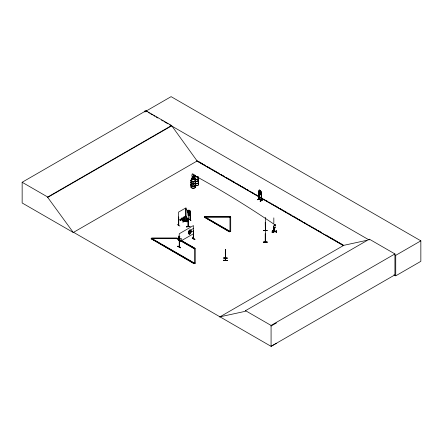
<?xml version="1.0" encoding="UTF-8"?>
<svg xmlns="http://www.w3.org/2000/svg" width="443" height="443" viewBox="0 0 443 443"><rect width="100%" height="100%" fill="white"/><g stroke="black" fill="none" stroke-linecap="round" stroke-linejoin="round"><path stroke-width="0.66" d="M188.319 226.661L188.286 213.504L186.027 207.856L186.099 221.112M188.081 226.617L188.159 218.499M261.165 192.212L261.481 192.334L261.121 192.168L261.392 200.601L261.387 192.389M192.993 178.49L193.176 175.854A0.836 0.653 27 0 0 192.993 174.78L192.954 173.833M190.174 211.416L190.136 219.645L190.091 211.355C191.47 211.92 187.516 208.404 189.82 211.472L189.82 212.446L189.011 213.277L188.197 213.332M192.528 178.08L192.439 178.418L192.622 178.064M179.908 226.057L177.233 224.557M189.604 230.399L189.322 231.667L189.604 232.581L190.191 231.739L189.892 230.227L189.632 230.415M265.385 242.088L265.346 217.347M192.146 181.558L191.764 181.287L192.035 181.447M195.274 178.944C195.418 178.258 193.984 179.26 195.225 178.983M194.399 179.908L194.71 180.008M194.51 179.919L194.555 179.742M194.759 178.883L194.981 178.667M194.981 179.011L195.164 178.673M197.428 177.421L197.639 177.311M225.481 258.402L225.481 257.865M225.304 254.011L225.349 249.376L225.349 260.334L225.349 259.797M193.674 176.392L193.657 176.757L193.403 176.43M190.23 233.766L189.316 234.225L190.219 233.738L191.094 231.933L191.121 230.653L190.202 229.851L189.299 230.371L188.879 232.896L189.466 233.334L190.623 231.894L190.191 229.889L189.316 230.393L188.413 232.182L188.413 233.483C190.711 235.283 187.406 233.239 188.469 232.193M177.781 246.297C179 245.344 183.474 250.323 177.793 246.269M259.88 190.462L259.598 191.98L260.179 192.81L260.478 191.908L259.914 190.446M188.386 210.436L187.577 212.502M188.391 211.76L187.993 213.471L188.801 213.919L189.216 212.817L188.801 211.732L188.397 211.787M192.666 178.213C193.076 179.127 191.874 178.922 192.301 178.152L192.561 178.357M197.362 176.657L197.905 176.419M180.113 220.326L182.909 218.715L180.251 220.254M182.76 218.803L180.223 220.381M257.438 199.776L260.08 198.231M187.372 211.638C187.417 209.578 189.859 209.844 190.479 211.416L190.484 214.041L189.239 215.425L187.965 215.486L189.211 215.37M274.389 227.608L274.018 227.575L274.04 231.645M274.427 231.639L274.283 227.492M189.333 230.388L188.413 232.182M186.913 220.741L186.309 218.731M259.127 199.189L258.734 198.774L259.1 199.162M261.331 200.286L261.16 200.17M258.828 199.018L261.514 200.535L261.481 192.334M275.302 225.166C276.26 224.308 273.868 224.308 274.832 225.166M192.002 178.894L192.063 178.047L192.151 178.346L193.264 178.252L193.264 178.607L192.063 178.402L192.063 178.047M192.506 177.809L191.775 178.861L193.691 175.085L195.086 175.317L193.159 179.088L191.769 178.85M191.802 178.861L192.412 177.709M195.075 175.323L193.785 174.952L192.893 176.763L194.1 176.967L192.893 176.691M193.026 176.729L193.785 174.952M194.106 175.162L192.173 178.928M194.665 175.256L192.76 179.027L194.831 175.284M192.982 179.061L194.986 175.157M181.829 219.556C180.91 218.748 182.904 221.677 181.896 217.734M183.928 216.965C184.122 219.623 183.391 220.664 184.288 221.168L181.647 219.623L184.26 220.841M184.294 221.151L184.011 220.991M192.262 173.717L192.19 174.642A0.836 0.653 27 0 0 192.024 175.688L192.19 178.352M179.603 246.563L179.393 246.685M187.998 214.462L188.552 213.62L189.449 214.39L188.773 213.415L189.421 212.396L188.568 213.238L187.682 212.513L188.341 213.454M272.312 230.432L272.318 232.592M178.535 225.271L178.778 225.061M185.517 220.979L185.606 221.19M186.713 219.479L190.053 219.418L186.808 219.573M186.713 219.778L190.44 219.518M191.764 181.392L192.196 181.392M194.427 179.963L194.654 179.742M197.633 177.416L197.539 177.206M274.389 227.791L274.095 227.818M193.835 176.685L193.796 176.436M179.454 237.26L179.897 238.334L179.188 237.448L179.692 236.595L178.634 237.786L178.983 237.813L178.634 237.786M179.747 241.114L179.188 240.145L179.454 239.951L179.897 241.031L179.304 240.04L179.897 239.403L178.784 240.394M178.839 237.902L179.337 237.365L179.897 238.334M178.839 240.593L179.337 240.062L179.897 241.031M179.897 236.712L179.304 237.343L179.747 238.417M178.634 240.477L179.349 239.729L178.795 238.777L179.083 239.923M187.134 211.211L187.965 210.264M188.796 210.408L189.216 211.516L190.479 212.718L189.233 214.102L187.965 214.163M197.445 176.602L197.811 176.414M179.26 246.613L179.603 246.618M179.432 246.795L179.487 238.6M193.203 238.544L193.469 238.423M193.176 238.893L193.441 230.543L193.558 238.805L193.176 238.893L193.469 238.722L193.441 225.559L179.249 233.754L179.221 246.95L179.614 246.845L179.576 238.65M187.123 219.545L187.046 219.734M190.075 219.252L190.368 219.213M190.418 219.313L190.418 219.612L186.741 219.866L186.769 217.801M259.581 190.086L260.506 190.612L260.916 193.126L259.903 193.608L259.149 192.129C260.456 186.304 257.139 193.237 259.581 193.984L260.49 194.499L261.359 193.68M194.826 178.684L195.108 178.717M194.017 175.063L193.873 175.123M198.53 181.58L198.176 181.154M178.667 217.031L178.667 225.365L178.762 217.081M185.65 221.201L185.65 208.022L178.551 212.119L178.778 225.271M184.443 220.392L187.112 221.921L184.388 220.415M258.767 199.117L258.856 190.839L258.911 199.034M258.679 192.179L259.581 193.984M260.49 194.499L259.592 193.962M178.651 236.169L179.011 236.202L179.349 237.033L179.083 237.226L178.795 236.08M259.1 190.977L259.033 199.239L259.1 192.34M178.651 238.866L179.011 238.899M193.292 238.65L193.563 238.478L193.292 238.949L193.536 230.593M179.692 239.286L179.897 239.403M192.179 237.985L195.003 239.425L192.323 237.897M257.461 199.815L260.102 198.099L257.461 199.649M179.576 246.845L179.332 247.006L179.487 246.496M261.115 200.214L259.033 199.029L261.414 200.297M260.141 201.172L262.799 199.638L260.285 201.41M260.141 201.344L262.81 199.782M73.604 232.337L73.317 232.509L22.15 202.966L22.15 182.267L145.991 110.767L171.557 125.524L197.124 160.986L343.502 245.5M145.991 110.767L145.991 111.149L171.103 96.652L420.85 240.842L420.85 261.331L395.737 275.828L393.943 274.787M22.15 182.267L47.717 197.024L171.557 125.524M276.498 343.259L271.077 346.348L73.571 232.32L73.278 232.486L47.717 197.406L171.557 125.906M73.278 232.486L197.412 160.82M178.551 220.315L185.65 216.217M181.829 219.639L184.166 220.902M180.91 240.787L194.516 248.645L195.247 248.645L195.247 263.386L193.995 263.685L151.157 238.699L151.678 238.4L176.768 238.4L179.725 240.106M151.157 238.954L151.678 238.655L176.768 238.655L194.516 248.9M183.9 221.046L184.017 216.915M185.589 220.276L182.909 221.96L185.722 220.509M182.909 221.96L185.589 220.392L182.937 221.949M204.361 217.413L204.882 217.114L204.882 216.439L229.972 216.439L229.972 231.606L229.457 231.905L204.361 217.159L204.882 216.86L230.709 216.86L230.709 231.606L229.972 231.606L226.988 229.878M193.425 228.455L191.06 229.823L191.06 232.215L193.425 230.847M176.768 238.4L177.289 238.101L179.653 239.464M179.061 239.381L177.289 238.356L176.768 238.655L176.768 237.974L151.678 237.974L151.678 238.655L157.625 242.088M179.249 241.95L193.441 233.754M182.018 241.086L195.031 248.346L194.516 248.645L194.516 263.386L193.325 262.699M204.361 217.159L229.457 231.645L230.709 231.346M151.157 238.699L193.995 263.43L195.247 263.131M219.662 317L343.796 245.328L366.666 240.355M219.949 316.828L245.516 311.268L245.516 310.676L369.357 239.176L394.923 253.933L394.923 274.848L271.077 346.348L271.077 325.433L394.923 253.933M369.357 239.768L369.069 239.94L169.774 124.876M394.552 254.653L395.737 255.34L420.85 240.842M271.077 326.031L276.498 322.941M225.481 260.312L225.349 249.946M179.382 246.978L179.337 238.788M198.248 181.575L198.47 181.159L198.381 181.464M190.125 211.455L190.429 211.411M193.458 176.458L193.796 176.491M187.068 219.844L187.09 217.707M190.113 219.241L190.39 219.329M190.39 219.617L190.412 211.333M193.059 179.027L193.07 178.634L191.957 178.728L191.863 178.429M184.122 221.112L187.788 220.78L184.127 221.279L184.166 217.103M186.392 226.772L190.058 226.279L186.398 226.794M186.42 227.004L190.08 226.5M192.201 237.941L194.876 239.458M191.885 181.22L192.328 181.37M187.987 210.32L189.211 210.237M188.391 210.464L188.801 210.436M190.484 212.74L189.211 211.538L187.965 211.588L188.391 212.646L189.216 212.086L189.216 211.516L187.993 211.643M188.197 214.633L189.011 214.578L189.82 213.747L189.216 211.56M190.291 218.46L190.883 220.631L190.257 218.316M193.657 176.702L193.314 176.541M261.37 200.585L258.778 199.112M181.696 219.351L181.696 219.65M265.219 222.325L265.385 230.543M267.162 230.316L263.402 230.504L267.162 230.36M263.402 230.454L267.162 230.432M265.213 233.721L265.219 242.133L265.202 241.806M263.402 242.255C275.247 241.64 255.323 242.16 267.168 242.249M263.402 242.133L267.168 242.216M204.882 216.693L229.972 216.693M230.709 217.114L204.882 217.114L217.43 224.363M273.724 225.891L273.575 232.514L273.746 225.891M274.178 227.492L274.095 231.639M274.018 227.735L274.438 227.735M272.345 230.454L272.135 232.625L272.345 230.327M272.345 231.296L276.111 231.29M272.345 231.556L276.111 231.534M272.345 231.645L276.111 231.661M272.345 231.755L276.111 231.778M272.345 231.783L276.111 231.783M223.532 258.036L227.298 258.031M227.298 258.103L223.532 257.992L227.298 258.164M223.532 260.307L227.298 260.346M227.298 260.423L223.532 260.451L223.532 260.163L227.298 260.456M186.808 219.861L186.752 217.729M194.981 179.038L194.687 178.944M188.142 226.694L188.114 218.405M276.133 230.327L276.321 232.625L276.161 230.438M190.711 220.614L190.241 218.316M265.202 230.438L265.207 230.709M258.967 198.918L258.778 198.813M261.292 200.391L261.237 192.196M258.679 191.531L261.387 193.059M145.991 111.149L147.181 111.835M148.372 112.522L149.562 113.209M150.747 113.895L152.53 114.925M153.721 115.612L154.912 116.299M156.102 116.985L157.885 118.015M161.451 120.075L163.234 121.105M164.425 121.792L167.991 123.846M198.608 161.507L202.789 163.921M203.985 164.613L205.779 165.649M206.97 166.335L208.166 167.028M209.362 167.714L211.156 168.75M212.352 169.442L213.543 170.134M214.739 170.821L216.533 171.856M217.729 172.548L218.92 173.235M220.714 174.271L221.91 174.963M223.106 175.649L224.296 176.342M226.091 177.377L227.287 178.064M228.483 178.756L235.056 182.549M236.844 183.585L240.433 185.656M241.623 186.342L245.81 188.757M247 189.449L248.794 190.484M249.99 191.171L251.187 191.863M252.383 192.555L254.171 193.585M255.367 194.278L256.563 194.97M260.744 197.384L262.538 198.42M263.735 199.106L264.925 199.799M266.121 200.485L267.915 201.521M269.111 202.213L270.302 202.9M272.096 203.935L273.292 204.627M274.488 205.314L278.669 207.728M279.865 208.42L286.438 212.214M287.629 212.906L291.815 215.32M293.006 216.007L297.192 218.427M298.383 219.113L300.177 220.149M301.373 220.841L302.569 221.528M303.765 222.22L305.554 223.255M306.75 223.942L307.946 224.634M309.735 225.67L310.931 226.356M312.127 227.049L313.323 227.735M315.117 228.771L316.308 229.463M317.504 230.15L321.684 232.569M325.871 234.984L329.454 237.049M330.65 237.741L337.821 241.878M339.011 242.57L343.198 244.985M196.731 160.931L343.591 245.721M204.882 216.86L229.972 231.346M218.62 225.05L220.415 226.085M221.611 226.777L225.792 229.192M181.425 240.488L195.031 248.346M151.678 238.4L194.516 263.131M158.815 242.775L160.599 243.805M161.789 244.492L192.135 262.012M245.516 310.676L271.077 325.433M191.686 181.486L192.306 181.337M198.176 180.799L198.47 181.159M178.795 238.777L179.232 239.835L178.861 238.987M186.027 216.051L188.286 221.699M190.446 212.756L189.211 214.047M198.06 176.552L198.093 177.405A0.836 0.62 -39.1 0 1 198.248 178.435M395.737 255.34L395.737 275.828M274.283 227.735L274.283 227.148L274.178 227.735M273.829 217.862L273.829 223.272M261.292 200.092L261.331 200.585M194.793 175.539L193.591 175.406M194.665 175.793L193.458 175.661M184.26 217.053L184.194 221.218L181.536 219.684L181.564 218.333M181.802 218.471L181.829 219.855M181.292 240.77L181.292 238.378L179.448 239.447L179.448 241.834M144.988 110.689L144.988 112.046M47.717 197.024L47.717 197.406M194.344 175.422A1125.286 602.707 63.4 0 1 274.66 224.645M195.285 184.227A2.381 1.373 0 0 1 193.226 186.293A2.381 1.373 0 0 1 191.16 184.227M195.252 184.371A2.342 1.351 0 0 1 193.226 186.398A2.342 1.351 0 0 1 191.193 184.371M195.241 186.138A2.331 1.346 0 0 1 193.226 188.159A2.331 1.346 0 0 1 191.204 186.138M195.258 186.259A2.348 1.357 0 0 1 193.226 188.292A2.348 1.357 0 0 1 191.188 186.259M195.285 181.968A2.381 1.373 0 0 1 193.226 184.028A2.381 1.373 0 0 1 191.16 181.968M191.542 181.685A2.381 1.373 0 0 1 192.605 181.325M195.258 183.989A2.348 1.357 0 0 1 193.226 186.021A2.348 1.357 0 0 1 191.188 183.989M195.258 182.106A2.348 1.357 0 0 1 193.226 184.144A2.348 1.357 0 0 1 191.188 182.106M191.564 181.829A2.348 1.357 0 0 1 192.616 181.475M195.285 184.111A2.381 1.373 0 0 1 193.226 186.176A2.381 1.373 0 0 1 191.16 184.111M195.285 181.851A2.381 1.373 0 0 1 193.226 183.911A2.381 1.373 0 0 1 191.16 181.851M191.542 181.564A2.381 1.373 0 0 1 192.605 181.209M195.258 181.73A2.348 1.357 0 0 1 193.226 183.762A2.348 1.357 0 0 1 191.188 181.73M191.564 181.447A2.348 1.357 0 0 1 192.616 181.098M198.287 181.569A2.381 1.373 0 0 1 197.91 183.225A2.381 1.373 0 0 1 195.036 183.446M198.259 179.565A2.348 1.357 0 0 1 197.888 181.198A2.348 1.357 0 0 1 195.053 181.414M198.259 181.447A2.348 1.357 0 0 1 197.888 183.081A2.348 1.357 0 0 1 195.053 183.297M198.259 181.824A2.348 1.357 0 0 1 197.888 183.463A2.348 1.357 0 0 1 195.053 183.679M198.265 183.646A2.353 1.357 0 0 1 197.888 185.285A2.353 1.357 0 0 1 195.053 185.501M198.287 181.685A2.381 1.373 0 0 1 197.91 183.347A2.381 1.373 0 0 1 195.036 183.563M198.287 179.31A2.381 1.373 0 0 1 197.91 180.965A2.381 1.373 0 0 1 195.036 181.187M198.259 179.182A2.348 1.357 0 0 1 197.888 180.822A2.348 1.357 0 0 1 195.053 181.037M198.287 179.426A2.381 1.373 0 0 1 197.91 181.082A2.381 1.373 0 0 1 195.036 181.303M198.265 183.718A2.353 1.357 0 0 1 197.888 185.357A2.353 1.357 0 0 1 195.053 185.573M274.61 225.221C275.225 226.716 275.978 224.147 274.61 225.221M189.133 231.384L189.604 232.099L189.111 233.395L189.754 232.193L190.39 232.653L189.909 231.916L190.374 230.67L189.765 231.805L189.133 231.384M177.909 246.181L180.606 247.737L177.903 246.197M260.517 190.584L261.387 192.406L260.517 190.584M275.12 226.894L275.014 227.901L275.12 226.894M276.111 231.373L272.345 231.373L276.111 231.418M194.466 176.176L193.264 175.971L194.466 176.176M194.294 176.513L193.087 176.308L194.294 176.513M192.052 181.691A2.348 1.357 0 0 0 195.573 180.517A2.348 1.357 0 0 0 192.052 179.343A2.348 1.357 0 0 0 192.052 181.691M192.052 181.879A2.337 1.351 0 0 0 195.562 180.705A2.337 1.351 0 0 0 192.052 179.537A2.337 1.351 0 0 0 192.052 181.879M192.046 181.768A2.353 1.357 0 0 0 195.573 180.589A2.353 1.357 0 0 0 192.046 179.415A2.353 1.357 0 0 0 192.046 181.768M195.053 179.149A2.353 1.357 0 0 0 198.58 177.975A2.353 1.357 0 0 0 195.053 176.796A2.353 1.357 0 0 0 195.053 179.149M195.058 179.332A2.337 1.351 0 0 0 198.564 178.164A2.337 1.351 0 0 0 195.058 176.995A2.337 1.351 0 0 0 195.058 179.332M195.053 179.221A2.353 1.357 0 0 0 198.58 178.047A2.353 1.357 0 0 0 195.053 176.873A2.353 1.357 0 0 0 195.053 179.221"/></g></svg>
